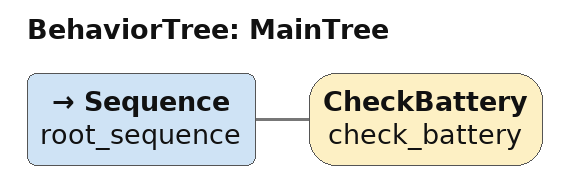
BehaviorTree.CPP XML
<root main_tree_to_execute = "MainTree" >
     <BehaviorTree ID="MainTree">
        <Sequence name="root_sequence">
            <CheckBattery   name="check_battery"/>
        </Sequence>
     </BehaviorTree>
 </root>
